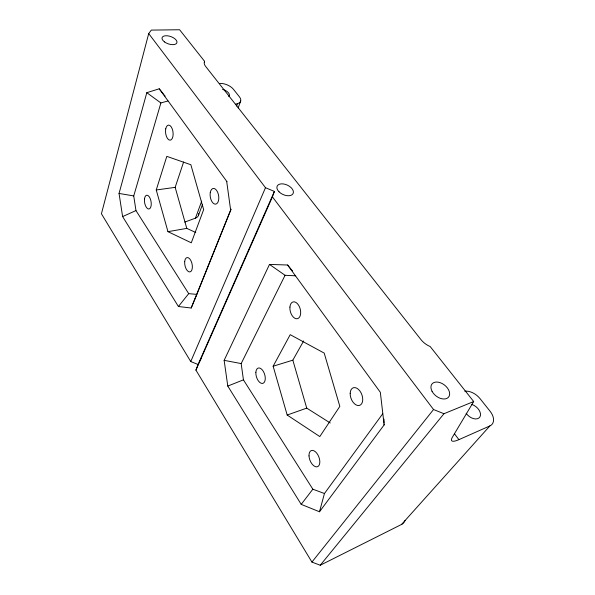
<?xml version="1.0" encoding="UTF-8"?>
<svg xmlns="http://www.w3.org/2000/svg" width="595" height="595" viewBox="0 0 595 595"><rect width="100%" height="100%" fill="white"/><g stroke="black" fill="none" stroke-linecap="round" stroke-linejoin="round"><path stroke-width="0.89" d="M204.412 62.215L204.613 61.367L179.608 29.75L151.323 30.1L148.705 33.58L101.425 213.769L190.75 361.559L198.068 364.475L274.399 191.426L265.482 187.708L148.705 33.58M289.49 267.296L287.593 265.006L269.49 264.425L224.144 360.347L227.781 386.058L301.204 504.367L319.493 511.767L324.446 493.523L382.697 413.793M194.848 299.188L191.196 308.024L178.418 306.507L122.615 216.587L119.037 193.442L146.801 92.679L159.229 88.796L161.52 91.645M230.972 209.566L196.833 294.391L188.704 293.64L135.965 210.571L133.734 195.926L160.888 102.957L167.946 100.964M156.247 189.976L166.808 156.359L190.854 164.726L203.661 209.611L191.285 242.812L167.961 231.663L156.247 189.976L175.161 187.351L183.61 162.019M464.777 391.205A14.035 8.97 39.3 0 1 480.053 398.657L490.057 411.204A14.235 9.089 40.2 0 1 489.871 425.923L401.595 524.418L320.236 565.25L311.929 562.074L195.926 370.127L272.428 196.878L274.399 191.426M184.807 222.069L195.45 218.164L201.69 201.155M236.609 106.059L237.487 103.656A10.651 5.615 21.5 0 0 239.391 96.777L233.374 89.228A10.584 5.526 21.3 0 0 219.704 83.412M198.537 215.174L202.389 204.739M238.149 107.94L240.7 101.016M195.926 370.127L198.068 364.475M191.196 308.024L230.994 209.15M194.929 298.995L196.053 296.265M196.172 295.983L196.833 294.391M190.75 361.559L265.482 187.708M324.446 493.523L312.844 489.187L243.437 379.855L241.176 363.582L285.065 275.292L295.685 275.812M273.142 366.222L290.204 334.673L324.208 353.103L339.834 406.378L319.798 436.574L287.184 415.042L273.142 366.222L292.837 360.168L303.643 340.95M204.613 61.367A12.004 6.054 20.9 0 0 205.662 66.454L420.933 339.589A15.18 9.513 34.9 0 0 430.2 346.565L473.68 401.536L452.371 437.236A21.77 4.916 -36.5 0 0 458.916 439.646L489.871 425.923M319.493 511.767L384.139 424.912L384.11 423.93M301.204 504.367L312.844 489.187M311.929 562.074L433.539 409.524L443.967 413.718L473.68 401.536M178.418 306.507L188.704 293.64M320.236 565.25L443.967 413.718M122.615 216.587L135.965 210.571M227.781 386.058L243.437 379.855M287.184 415.042L306.737 408.118L330.247 422.986M235.776 104.095L237.487 103.656M167.961 231.663L186.785 228.391L195.777 232.504M119.037 193.442L133.734 195.926M224.144 360.347L241.176 363.582M269.49 264.425L285.065 275.292M146.801 92.679L160.888 102.957M159.229 88.796L227 181.728M289.616 267.445L291.245 269.423M291.557 269.795L291.87 270.175M292.056 270.398L292.435 270.851M161.721 91.89L162.123 92.396M162.256 92.56L163.328 93.891M164.131 94.88L165.127 96.122M454.468 433.785L458.916 439.646M272.428 196.878L433.539 409.524M287.593 265.006L380.331 392.298L384.139 424.912M292.837 360.168L306.737 408.118M175.161 187.351L186.785 228.391M226.695 181.416L230.622 210.013M383.976 419.148L384.072 422.591M405.031 520.491A12.257 9.096 45.3 0 1 401.595 524.418M198.663 213.553A9.461 6.002 20.1 0 1 195.45 218.164M471.887 404.481A9.237 5.935 39.8 0 1 479.838 417.05A9.237 5.935 39.8 0 1 466.138 413.272M222.575 89.384A6.924 3.644 21.2 0 1 228.77 96.583M200.5 360.801A7.177 5.437 23.7 0 1 201.303 358.138M210.266 192.624A7.943 4.224 80.9 0 0 215.524 204.159A7.943 4.224 80.9 0 0 217.584 192.088A7.943 4.224 80.9 0 0 210.266 192.624M184.688 261.636A7.326 3.644 78.2 0 0 189.909 271.93A7.326 3.644 78.2 0 0 190.936 260.677A7.326 3.644 78.2 0 0 184.688 261.636M144.496 198.864A6.999 3.273 80.5 0 0 148.854 209.031A6.999 3.273 80.5 0 0 150.163 198.447A6.999 3.273 80.5 0 0 144.496 198.864M165.73 128.84A7.601 3.741 83.1 0 0 170.006 140.197A7.601 3.741 83.1 0 0 172.245 128.884A7.601 3.741 83.1 0 0 165.73 128.84M289.921 307.072A8.672 5.102 75.2 0 0 297.396 318.704A8.672 5.102 75.2 0 0 298.541 305.116A8.672 5.102 75.2 0 0 289.921 307.072M255.865 372.284A8.018 4.299 73.1 0 0 262.499 383.448A8.018 4.299 73.1 0 0 263.325 371.354A8.018 4.299 73.1 0 0 255.865 372.284M309.006 455.904A8.657 4.753 68.8 0 0 317.447 466.725A8.657 4.753 68.8 0 0 316.793 453.234A8.657 4.753 68.8 0 0 309.006 455.904M350.18 393.273A9.371 5.734 69.6 0 0 359.313 405.478A9.371 5.734 69.6 0 0 359.878 390.96A9.371 5.734 69.6 0 0 350.18 393.273M432.029 391.257A10.576 6.902 37.9 0 0 448.236 397.467A10.576 6.902 37.9 0 0 440.612 382.838A10.576 6.902 37.9 0 0 432.029 391.257M279.055 191.828A8.791 5.176 24.6 0 0 293.045 193.643A8.791 5.176 24.6 0 0 283.317 183.929A8.791 5.176 24.6 0 0 279.055 191.828M164.54 41.947A7.839 3.86 19.3 0 0 176.856 42.877A7.839 3.86 19.3 0 0 167.083 35.76A7.839 3.86 19.3 0 0 164.54 41.947"/></g></svg>
